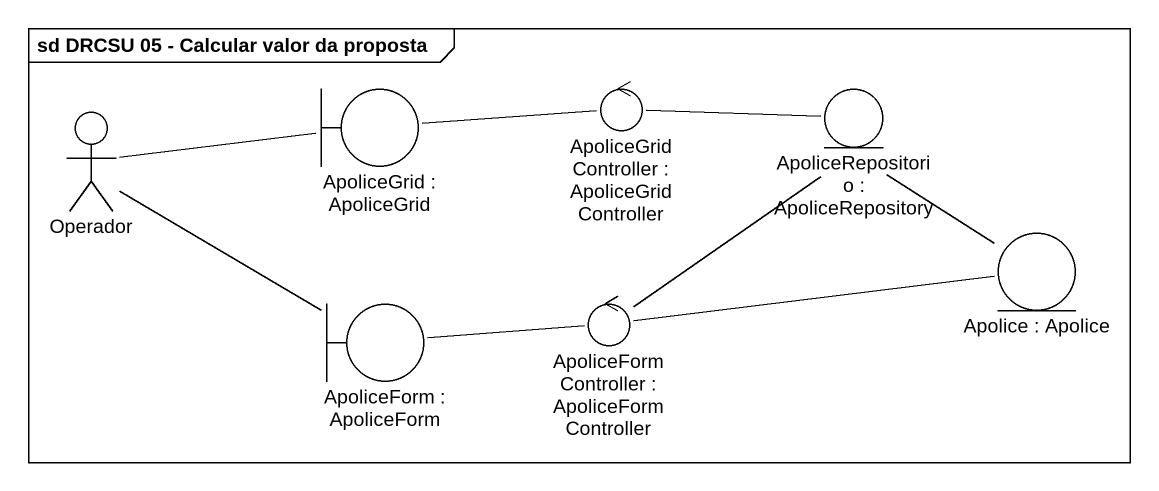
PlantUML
@startuml
mainframe sd DRCSU 05 - Calcular valor da proposta
actor Operador
boundary "ApoliceGrid : ApoliceGrid" as ApoliceGrid
control "ApoliceGridController : ApoliceGridController" as ApoliceGridController
entity "ApoliceRepositorio : ApoliceRepository" as ApoliceRepositorio
entity "Apolice : Apolice" as Apolice
boundary "ApoliceForm : ApoliceForm" as ApoliceForm
control "ApoliceFormController : ApoliceFormController" as ApoliceFormController
Operador -right- ApoliceGrid
Operador -- ApoliceForm
ApoliceGrid -right- ApoliceGridController
ApoliceGridController -right- ApoliceRepositorio
ApoliceRepositorio -- Apolice
ApoliceForm -right- ApoliceFormController
ApoliceFormController -up- ApoliceRepositorio
ApoliceFormController -right- Apolice
@enduml
